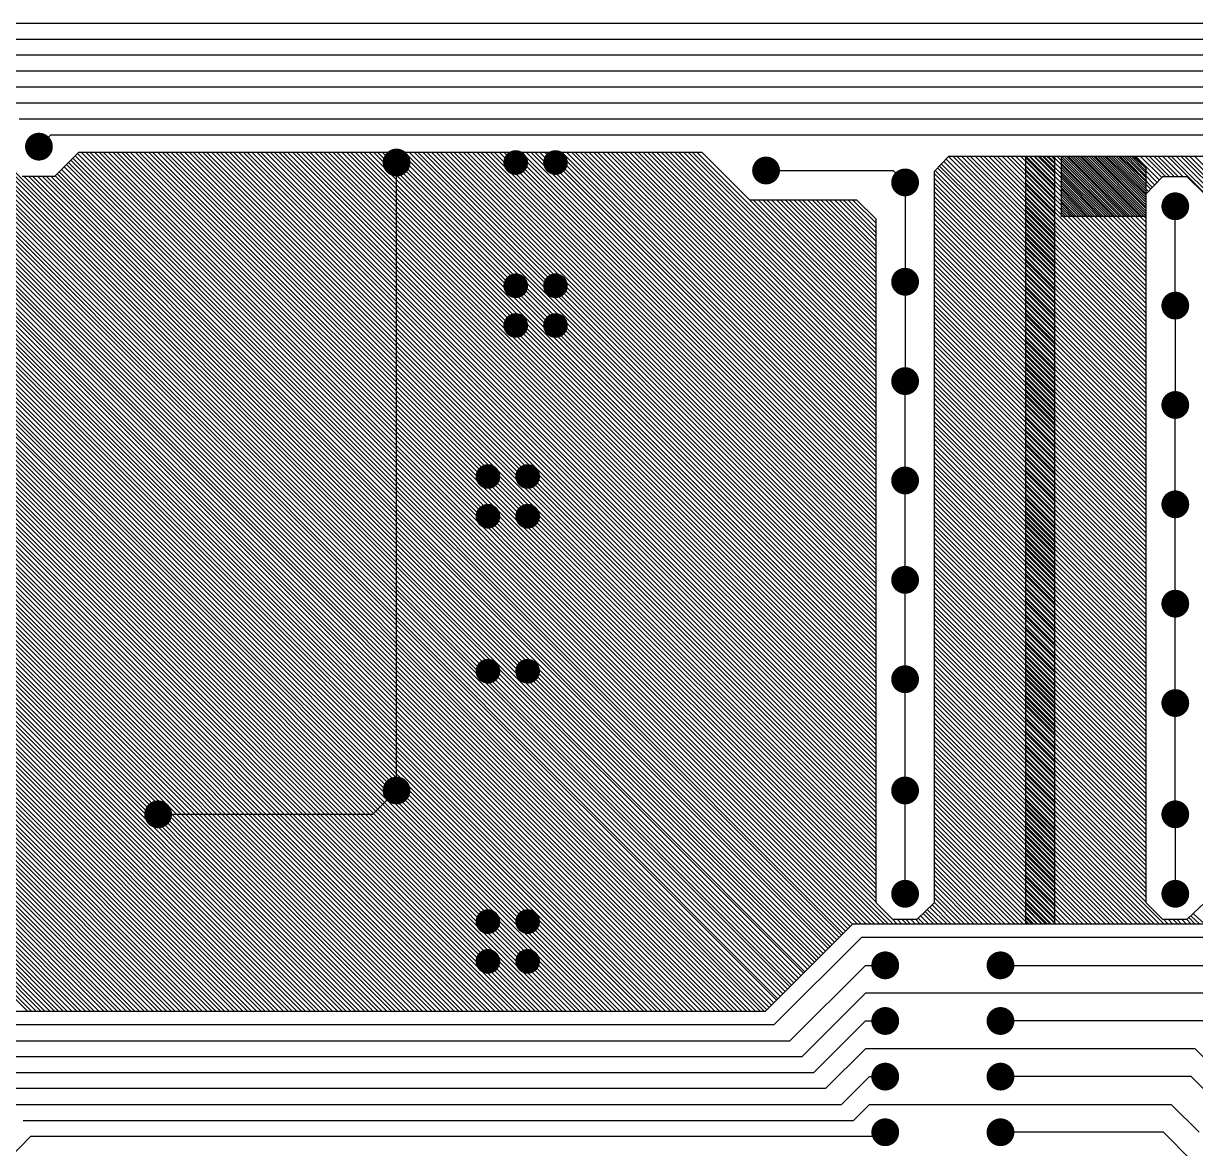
# Model space of a CAD drawing. Extents: x 295 to 953, y 10 to 290.
# Drawn here: x 560.7 to 622.5, y 133.6 to 192.9 of the extents above; entities that cross this region are included whole.
import ezdxf

# ---------------------------------------------------------------- set-up
doc = ezdxf.new("R2010")
doc.units = 0
doc.header["$LTSCALE"] = 5
doc.header["$MEASUREMENT"] = 0
doc.layers.get('0').update_dxf_attribs({"linetype": 'CONTINUOUS', "lineweight": 25})
doc.layers.add('ART02_PHO', color=2, linetype='CONTINUOUS')

msp = doc.modelspace()

# ---------------------------------------------------------------- linework, layer by layer
for points, const_width in [([(561.878, 186.422, -1), (561.145, 186.422, -1)], 0.733), ([(580.737, 185.584, -1), (580.004, 185.584, -1)], 0.733), ([(586.982, 185.584, -1), (586.332, 185.584, -1)], 0.65), ([(589.078, 185.584, -1), (588.428, 185.584, -1)], 0.65), ([(600.226, 185.165, -1), (599.492, 185.165, -1)], 0.733), ([(607.56, 184.536, -1), (606.826, 184.536, -1)], 0.733), ([(621.809, 183.279, -1), (621.076, 183.279, -1)], 0.733), ([(607.56, 179.297, -1), (606.826, 179.297, -1)], 0.733), ([(586.982, 179.088, -1), (586.332, 179.088, -1)], 0.65), ([(589.078, 179.088, -1), (588.428, 179.088, -1)], 0.65), ([(621.809, 178.04, -1), (621.076, 178.04, -1)], 0.733), ([(586.982, 176.992, -1), (586.332, 176.992, -1)], 0.65), ([(589.078, 176.992, -1), (588.428, 176.992, -1)], 0.65), ([(607.56, 174.059, -1), (606.826, 174.059, -1)], 0.733), ([(621.809, 172.801, -1), (621.076, 172.801, -1)], 0.733), ([(585.515, 169.03, -1), (584.866, 169.03, -1)], 0.65), ([(587.611, 169.03, -1), (586.961, 169.03, -1)], 0.65), ([(607.56, 168.82, -1), (606.826, 168.82, -1)], 0.733), ([(621.809, 167.563, -1), (621.076, 167.563, -1)], 0.733), ([(585.515, 166.934, -1), (584.866, 166.934, -1)], 0.65), ([(587.611, 166.934, -1), (586.961, 166.934, -1)], 0.65), ([(607.56, 163.581, -1), (606.826, 163.581, -1)], 0.733), ([(621.809, 162.324, -1), (621.076, 162.324, -1)], 0.733), ([(585.515, 158.762, -1), (584.866, 158.762, -1)], 0.65), ([(587.611, 158.762, -1), (586.961, 158.762, -1)], 0.65), ([(607.56, 158.342, -1), (606.826, 158.342, -1)], 0.733), ([(621.809, 157.085, -1), (621.076, 157.085, -1)], 0.733), ([(580.737, 152.475, -1), (580.004, 152.475, -1)], 0.733), ([(607.56, 152.475, -1), (606.826, 152.475, -1)], 0.733), ([(568.164, 151.218, -1), (567.431, 151.218, -1)], 0.733), ([(621.809, 151.218, -1), (621.076, 151.218, -1)], 0.733), ([(607.56, 147.027, -1), (606.826, 147.027, -1)], 0.733), ([(621.809, 147.027, -1), (621.076, 147.027, -1)], 0.733), ([(585.515, 145.56, -1), (584.866, 145.56, -1)], 0.65), ([(587.611, 145.56, -1), (586.961, 145.56, -1)], 0.65), ([(585.515, 143.464, -1), (584.866, 143.464, -1)], 0.65), ([(587.611, 143.464, -1), (586.961, 143.464, -1)], 0.65), ([(606.512, 143.255, -1), (605.779, 143.255, -1)], 0.733), ([(612.589, 143.255, -1), (611.856, 143.255, -1)], 0.733), ([(606.512, 140.321, -1), (605.779, 140.321, -1)], 0.733), ([(612.589, 140.321, -1), (611.856, 140.321, -1)], 0.733), ([(606.512, 137.387, -1), (605.779, 137.387, -1)], 0.733), ([(612.589, 137.387, -1), (611.856, 137.387, -1)], 0.733), ([(606.512, 134.454, -1), (605.779, 134.454, -1)], 0.733), ([(612.589, 134.454, -1), (611.856, 134.454, -1)], 0.733)]:
    msp.add_lwpolyline(points, format="xyb", close=True, dxfattribs=dict(const_width=const_width))
at = {"layer": 'ART02_PHO', "color": 7}
for p, q in [((663.562, 192.918), (557.32, 192.918)), ((663.981, 192.08), (557.739, 192.08)), ((664.4, 191.242), (558.158, 191.242)), ((664.819, 190.404), (558.578, 190.404)), ((665.238, 189.565), (558.997, 189.565)), ((559.416, 188.727), (665.658, 188.727)), ((560.463, 187.889), (658.742, 187.889)), ((561.511, 186.422), (562.14, 187.051)), ((562.14, 187.051), (657.276, 187.051)), ((601.703, 142.71), (558.242, 186.171)), ((601.829, 142.836), (558.326, 186.296)), ((562.349, 184.872), (563.607, 186.129)), ((563.607, 186.129), (596.464, 186.129)), ((604.427, 145.434), (563.732, 186.129)), ((604.679, 145.434), (563.984, 186.129)), ((604.888, 145.434), (564.193, 186.129)), ((605.14, 145.434), (564.445, 186.129)), ((605.391, 145.434), (564.696, 186.129)), ((605.601, 145.434), (564.906, 186.129)), ((605.852, 145.434), (565.157, 186.129)), ((606.103, 145.434), (565.409, 186.129)), ((606.313, 145.434), (565.618, 186.129)), ((606.564, 145.434), (565.87, 186.129)), ((605.642, 146.608), (566.079, 186.129)), ((605.642, 146.817), (566.331, 186.129)), ((605.642, 147.069), (566.582, 186.129)), ((605.642, 147.32), (566.792, 186.129)), ((605.642, 147.53), (567.043, 186.129)), ((605.642, 147.781), (567.295, 186.129)), ((605.642, 148.033), (567.504, 186.129)), ((605.642, 148.242), (567.756, 186.129)), ((605.642, 148.494), (568.007, 186.129)), ((605.642, 148.745), (568.217, 186.129)), ((605.642, 148.955), (568.468, 186.129)), ((605.642, 149.206), (568.72, 186.129)), ((605.642, 149.416), (568.929, 186.129)), ((605.642, 149.667), (569.181, 186.129)), ((605.642, 149.919), (569.432, 186.129)), ((605.642, 150.128), (569.642, 186.129)), ((605.642, 150.38), (569.893, 186.129)), ((605.642, 150.631), (570.145, 186.129)), ((605.642, 150.841), (570.354, 186.129)), ((605.642, 151.092), (570.606, 186.129)), ((605.642, 151.344), (570.857, 186.129)), ((605.642, 151.553), (571.067, 186.129)), ((605.642, 151.805), (571.318, 186.129)), ((605.642, 152.056), (571.57, 186.129)), ((605.642, 152.266), (571.779, 186.129)), ((605.642, 152.517), (572.031, 186.129)), ((605.642, 152.768), (572.282, 186.129)), ((605.642, 152.978), (572.492, 186.129)), ((605.642, 153.229), (572.743, 186.129)), ((605.642, 153.481), (572.995, 186.129)), ((605.642, 153.69), (573.204, 186.129)), ((605.642, 153.942), (573.456, 186.129)), ((605.642, 154.193), (573.707, 186.129)), ((605.642, 154.403), (573.917, 186.129)), ((605.642, 154.654), (574.168, 186.129)), ((605.642, 154.906), (574.378, 186.129)), ((605.642, 155.115), (574.629, 186.129)), ((605.642, 155.367), (574.881, 186.129)), ((605.642, 155.618), (575.09, 186.129)), ((605.642, 155.828), (575.342, 186.129)), ((605.642, 156.079), (575.593, 186.129)), ((605.642, 156.331), (575.803, 186.129)), ((605.642, 156.54), (576.054, 186.129)), ((605.642, 156.792), (576.305, 186.129)), ((605.642, 157.001), (576.515, 186.129)), ((605.642, 157.253), (576.766, 186.129)), ((605.642, 157.504), (577.018, 186.129)), ((605.642, 157.714), (577.227, 186.129)), ((605.642, 157.965), (577.479, 186.129)), ((605.642, 158.217), (577.73, 186.129)), ((605.642, 158.426), (577.94, 186.129)), ((605.642, 158.678), (578.191, 186.129)), ((605.642, 158.929), (578.443, 186.129)), ((605.642, 159.139), (578.652, 186.129)), ((605.642, 159.39), (578.904, 186.129)), ((605.642, 159.642), (579.155, 186.129)), ((605.642, 159.851), (579.365, 186.129)), ((605.642, 160.103), (579.616, 186.129)), ((605.642, 160.354), (579.868, 186.129)), ((605.642, 160.564), (580.077, 186.129)), ((605.642, 160.815), (580.329, 186.129)), ((605.642, 161.067), (580.58, 186.129)), ((605.642, 161.276), (580.79, 186.129)), ((605.642, 161.528), (581.041, 186.129)), ((605.642, 161.779), (581.293, 186.129)), ((605.642, 161.989), (581.502, 186.129)), ((605.642, 162.24), (581.754, 186.129)), ((605.642, 162.492), (581.963, 186.129)), ((605.642, 162.701), (582.215, 186.129)), ((605.642, 162.953), (582.466, 186.129)), ((605.642, 163.204), (582.676, 186.129)), ((605.642, 163.414), (582.927, 186.129)), ((605.642, 163.665), (583.179, 186.129)), ((605.642, 163.917), (583.388, 186.129)), ((605.642, 164.126), (583.64, 186.129)), ((605.642, 164.378), (583.891, 186.129)), ((605.642, 164.629), (584.101, 186.129)), ((605.642, 164.839), (584.352, 186.129)), ((605.642, 165.09), (584.604, 186.129)), ((605.642, 165.3), (584.813, 186.129)), ((605.642, 165.551), (585.065, 186.129)), ((605.642, 165.802), (585.316, 186.129)), ((605.642, 166.012), (585.526, 186.129)), ((605.642, 166.263), (585.777, 186.129)), ((605.642, 166.515), (586.029, 186.129)), ((605.642, 166.724), (586.238, 186.129)), ((605.642, 166.976), (586.49, 186.129)), ((605.642, 167.227), (586.741, 186.129)), ((605.642, 167.437), (586.951, 186.129)), ((605.642, 167.688), (587.202, 186.129)), ((605.642, 167.94), (587.454, 186.129)), ((605.642, 168.149), (587.663, 186.129)), ((605.642, 168.401), (587.915, 186.129)), ((605.642, 168.652), (588.166, 186.129)), ((605.642, 168.862), (588.376, 186.129)), ((605.642, 169.113), (588.627, 186.129)), ((605.642, 169.365), (588.878, 186.129)), ((605.642, 169.574), (589.088, 186.129)), ((605.642, 169.826), (589.339, 186.129)), ((605.642, 170.077), (589.591, 186.129)), ((605.642, 170.287), (589.8, 186.129)), ((605.642, 170.538), (590.052, 186.129)), ((605.642, 170.79), (590.261, 186.129)), ((605.642, 170.999), (590.513, 186.129)), ((605.642, 171.251), (590.764, 186.129)), ((605.642, 171.502), (590.974, 186.129)), ((605.642, 171.712), (591.225, 186.129)), ((605.642, 171.963), (591.477, 186.129)), ((605.642, 172.215), (591.686, 186.129)), ((605.642, 172.424), (591.938, 186.129)), ((605.642, 172.676), (592.189, 186.129)), ((605.642, 172.885), (592.399, 186.129)), ((605.642, 173.137), (592.65, 186.129)), ((605.642, 173.388), (592.902, 186.129)), ((605.642, 173.598), (593.111, 186.129)), ((605.642, 173.849), (593.363, 186.129)), ((605.642, 174.101), (593.614, 186.129)), ((605.642, 174.31), (593.824, 186.129)), ((605.642, 174.562), (594.075, 186.129)), ((605.642, 174.813), (594.327, 186.129)), ((605.642, 175.023), (594.536, 186.129)), ((605.642, 175.274), (594.788, 186.129)), ((605.642, 175.526), (595.039, 186.129)), ((605.642, 175.735), (595.249, 186.129)), ((605.642, 175.987), (595.5, 186.129)), ((605.642, 176.238), (595.752, 186.129)), ((605.642, 176.448), (595.961, 186.129)), ((605.642, 176.699), (596.213, 186.129)), ((605.642, 176.951), (596.464, 186.129)), ((596.464, 186.129), (598.979, 183.614)), ((600.99, 141.998), (557.53, 185.458)), ((601.116, 142.123), (557.614, 185.584)), ((601.2, 142.207), (557.739, 185.71)), ((601.326, 142.333), (557.865, 185.794)), ((601.451, 142.459), (557.991, 185.919)), ((601.577, 142.584), (558.117, 186.045)), ((601.912, 142.92), (559.374, 185.5)), ((602.038, 143.045), (559.625, 185.5)), ((602.164, 143.171), (559.835, 185.5)), ((603.715, 144.722), (562.978, 185.458)), ((603.84, 144.847), (563.062, 185.584)), ((603.924, 144.931), (563.188, 185.71)), ((604.05, 145.057), (563.313, 185.794)), ((604.176, 145.183), (563.439, 185.919)), ((604.301, 145.308), (563.565, 186.045)), ((580.371, 152.475), (580.371, 185.584)), ((608.744, 185.123), (609.498, 185.919)), ((615.072, 179.591), (609.121, 185.5)), ((615.072, 179.842), (609.247, 185.626)), ((615.072, 180.052), (609.372, 185.752)), ((609.498, 185.919), (615.072, 185.919)), ((615.072, 180.303), (609.498, 185.877)), ((615.072, 180.555), (609.708, 185.919)), ((615.072, 180.764), (609.917, 185.919)), ((615.072, 181.016), (610.169, 185.919)), ((615.072, 181.267), (610.42, 185.919)), ((615.072, 181.477), (610.63, 185.919)), ((615.072, 181.728), (610.881, 185.919)), ((615.072, 181.98), (611.133, 185.919)), ((615.072, 182.189), (611.342, 185.919)), ((615.072, 182.441), (611.594, 185.919)), ((615.072, 182.692), (611.845, 185.919)), ((615.072, 182.902), (612.055, 185.919)), ((615.072, 183.153), (612.306, 185.919)), ((615.072, 183.405), (612.558, 185.919)), ((615.072, 183.614), (612.767, 185.919)), ((615.072, 183.866), (613.019, 185.919)), ((615.072, 184.117), (613.27, 185.919)), ((615.072, 184.327), (613.48, 185.919)), ((619.892, 179.591), (613.563, 185.919)), ((613.563, 145.434), (613.563, 185.919)), ((613.563, 185.919), (619.305, 185.919)), ((619.892, 179.339), (613.563, 185.668)), ((615.072, 184.578), (613.731, 185.919)), ((619.892, 179.8), (613.773, 185.919)), ((615.072, 184.83), (613.983, 185.919)), ((619.892, 180.052), (614.024, 185.919)), ((615.072, 185.039), (614.192, 185.919)), ((619.892, 180.303), (614.276, 185.919)), ((615.072, 185.291), (614.444, 185.919)), ((619.892, 180.513), (614.485, 185.919)), ((615.072, 185.542), (614.653, 185.919)), ((619.892, 180.764), (614.737, 185.919)), ((615.072, 185.752), (614.905, 185.919)), ((619.892, 181.016), (614.988, 185.919)), ((615.072, 185.919), (615.072, 145.434)), ((619.892, 181.225), (615.198, 185.919)), ((619.892, 181.477), (615.449, 185.919)), ((615.449, 182.734), (615.449, 185.919)), ((615.449, 185.919), (625.131, 185.919)), ((618.509, 182.734), (615.449, 185.794)), ((618.257, 182.734), (615.449, 185.542)), ((618.76, 182.734), (615.575, 185.919)), ((619.892, 181.728), (615.701, 185.919)), ((618.97, 182.734), (615.785, 185.919)), ((619.892, 181.938), (615.91, 185.919)), ((619.221, 182.734), (616.036, 185.919)), ((619.892, 182.189), (616.162, 185.919)), ((619.473, 182.734), (616.288, 185.919)), ((619.892, 182.441), (616.413, 185.919)), ((619.682, 182.734), (616.497, 185.919)), ((619.892, 182.65), (616.623, 185.919)), ((619.892, 182.776), (616.749, 185.919)), ((619.892, 182.902), (616.874, 185.919)), ((619.892, 183.027), (617, 185.919)), ((619.892, 183.153), (617.126, 185.919)), ((619.892, 183.237), (617.21, 185.919)), ((619.892, 183.363), (617.335, 185.919)), ((619.892, 183.488), (617.461, 185.919)), ((619.892, 183.614), (617.587, 185.919)), ((619.892, 183.74), (617.713, 185.919)), ((619.892, 183.866), (617.796, 185.919)), ((619.892, 183.95), (617.922, 185.919)), ((619.892, 184.075), (618.048, 185.919)), ((620.018, 184.075), (618.174, 185.919)), ((619.892, 184.327), (618.299, 185.919)), ((620.143, 184.201), (618.425, 185.919)), ((619.892, 184.578), (618.509, 185.919)), ((620.227, 184.285), (618.635, 185.919)), ((619.892, 184.788), (618.76, 185.919)), ((620.353, 184.411), (618.886, 185.919)), ((619.892, 185.039), (619.012, 185.919)), ((620.479, 184.536), (619.137, 185.919)), ((619.892, 185.291), (619.221, 185.919)), ((619.305, 185.919), (619.892, 185.333)), ((620.604, 184.662), (619.347, 185.919)), ((620.73, 184.788), (619.598, 185.919)), ((620.94, 184.83), (619.85, 185.919)), ((621.149, 184.83), (620.059, 185.919)), ((621.401, 184.83), (620.311, 185.919)), ((621.61, 184.83), (620.521, 185.919)), ((621.862, 184.83), (620.772, 185.919)), ((623.999, 182.944), (621.023, 185.919)), ((624.209, 182.944), (621.233, 185.919)), ((624.46, 182.944), (621.484, 185.919)), ((624.712, 182.944), (621.736, 185.919)), ((624.921, 182.944), (621.945, 185.919)), ((625.131, 182.986), (622.197, 185.919)), ((625.131, 183.237), (622.448, 185.919)), ((600.404, 141.411), (556.901, 184.872)), ((600.488, 141.495), (557.027, 184.997)), ((600.613, 141.62), (557.153, 185.081)), ((600.739, 141.746), (557.278, 185.207)), ((600.865, 141.872), (557.404, 185.333)), ((560.631, 184.872), (562.349, 184.872)), ((602.29, 143.297), (560.715, 184.872)), ((602.415, 143.423), (560.966, 184.872)), ((602.541, 143.506), (561.176, 184.872)), ((602.625, 143.632), (561.427, 184.872)), ((602.751, 143.758), (561.679, 184.872)), ((602.876, 143.884), (561.888, 184.872)), ((603.002, 144.009), (562.14, 184.872)), ((603.128, 144.135), (562.391, 184.872)), ((603.254, 144.219), (562.475, 184.997)), ((603.337, 144.345), (562.601, 185.081)), ((603.463, 144.47), (562.727, 185.207)), ((603.589, 144.596), (562.852, 185.333)), ((599.859, 185.165), (606.564, 185.165)), ((606.564, 185.165), (607.193, 184.536)), ((608.744, 146.566), (608.744, 185.123)), ((615.072, 178.669), (608.744, 184.997)), ((615.072, 178.878), (608.786, 185.165)), ((615.072, 179.13), (608.911, 185.291)), ((615.072, 179.381), (608.995, 185.416)), ((619.892, 179.088), (613.563, 185.416)), ((619.892, 178.878), (613.563, 185.207)), ((619.892, 178.627), (613.563, 184.955)), ((618.048, 182.734), (615.449, 185.333)), ((617.796, 182.734), (615.449, 185.081)), ((617.545, 182.734), (615.449, 184.872)), ((619.892, 185.333), (619.892, 146.566)), ((599.775, 140.824), (556.314, 184.285)), ((599.901, 140.908), (556.44, 184.369)), ((600.027, 141.034), (556.566, 184.494)), ((600.152, 141.159), (556.692, 184.62)), ((600.278, 141.285), (556.817, 184.746)), ((607.193, 184.536), (607.193, 179.297)), ((615.072, 178.417), (608.744, 184.746)), ((615.072, 178.166), (608.744, 184.494)), ((615.072, 177.956), (608.744, 184.285)), ((619.892, 178.375), (613.563, 184.704)), ((619.892, 178.166), (613.563, 184.494)), ((619.892, 177.914), (613.563, 184.243)), ((617.335, 182.734), (615.449, 184.62)), ((617.084, 182.734), (615.449, 184.369)), ((620.772, 184.83), (619.892, 183.908)), ((622.071, 184.83), (620.772, 184.83)), ((622.993, 183.908), (622.071, 184.83)), ((598.602, 140.824), (555.728, 183.656)), ((598.853, 140.824), (555.853, 183.782)), ((599.063, 140.824), (555.979, 183.908)), ((599.314, 140.824), (556.105, 184.033)), ((599.566, 140.824), (556.189, 184.159)), ((598.979, 183.614), (604.637, 183.614)), ((605.642, 177.16), (599.188, 183.614)), ((605.642, 177.412), (599.44, 183.614)), ((605.642, 177.663), (599.691, 183.614)), ((605.642, 177.873), (599.901, 183.614)), ((605.642, 178.124), (600.152, 183.614)), ((605.642, 178.375), (600.404, 183.614)), ((605.642, 178.585), (600.613, 183.614)), ((605.642, 178.836), (600.865, 183.614)), ((605.642, 179.088), (601.074, 183.614)), ((605.642, 179.297), (601.326, 183.614)), ((605.642, 179.549), (601.577, 183.614)), ((605.642, 179.8), (601.787, 183.614)), ((605.642, 180.01), (602.038, 183.614)), ((605.642, 180.261), (602.29, 183.614)), ((605.642, 180.513), (602.499, 183.614)), ((605.642, 180.722), (602.751, 183.614)), ((605.642, 180.974), (603.002, 183.614)), ((605.642, 181.183), (603.212, 183.614)), ((605.642, 181.435), (603.463, 183.614)), ((605.642, 181.686), (603.715, 183.614)), ((605.642, 181.896), (603.924, 183.614)), ((605.642, 182.147), (604.176, 183.614)), ((605.642, 182.399), (604.427, 183.614)), ((604.637, 183.614), (605.642, 182.608)), ((615.072, 177.705), (608.744, 184.033)), ((615.072, 177.453), (608.744, 183.782)), ((619.892, 177.663), (613.563, 183.991)), ((619.892, 177.453), (613.563, 183.782)), ((616.832, 182.734), (615.449, 184.159)), ((616.623, 182.734), (615.449, 183.908)), ((616.371, 182.734), (615.449, 183.656)), ((619.892, 183.908), (619.892, 182.734)), ((597.428, 140.824), (555.141, 183.069)), ((597.638, 140.824), (555.267, 183.195)), ((597.889, 140.824), (555.392, 183.321)), ((598.141, 140.824), (555.518, 183.447)), ((598.35, 140.824), (555.602, 183.572)), ((615.072, 177.244), (608.744, 183.572)), ((615.072, 176.992), (608.744, 183.321)), ((615.072, 176.741), (608.744, 183.069)), ((619.892, 177.202), (613.563, 183.53)), ((619.892, 176.992), (613.563, 183.321)), ((619.892, 176.741), (613.563, 183.069)), ((616.12, 182.734), (615.449, 183.447)), ((615.91, 182.734), (615.449, 183.195)), ((621.443, 178.04), (621.443, 183.279)), ((596.213, 140.824), (554.554, 182.483)), ((596.464, 140.824), (554.68, 182.608)), ((596.716, 140.824), (554.806, 182.734)), ((596.925, 140.824), (554.889, 182.86)), ((597.177, 140.824), (555.015, 182.944)), ((605.642, 182.608), (605.642, 146.566)), ((615.072, 176.531), (608.744, 182.86)), ((615.072, 176.28), (608.744, 182.608)), ((619.892, 176.49), (613.563, 182.818)), ((619.892, 176.28), (613.563, 182.608)), ((615.659, 182.734), (615.449, 182.944)), ((619.892, 182.734), (615.449, 182.734)), ((594.83, 140.824), (553.842, 181.77)), ((595.039, 140.824), (553.967, 181.896)), ((595.291, 140.824), (554.093, 182.022)), ((595.5, 140.824), (554.177, 182.147)), ((595.752, 140.824), (554.303, 182.273)), ((596.003, 140.824), (554.428, 182.357)), ((615.072, 176.029), (608.744, 182.357)), ((615.072, 175.819), (608.744, 182.147)), ((615.072, 175.568), (608.744, 181.896)), ((619.892, 176.029), (613.563, 182.357)), ((619.892, 175.777), (613.563, 182.105)), ((619.892, 175.568), (613.563, 181.896)), ((593.614, 140.824), (553.255, 181.183)), ((593.866, 140.824), (553.381, 181.309)), ((594.117, 140.824), (553.465, 181.435)), ((594.327, 140.824), (553.59, 181.561)), ((594.578, 140.824), (553.716, 181.644)), ((615.072, 175.316), (608.744, 181.644)), ((615.072, 175.106), (608.744, 181.435)), ((615.072, 174.855), (608.744, 181.183)), ((619.892, 175.316), (613.563, 181.644)), ((619.892, 175.065), (613.563, 181.393)), ((619.892, 174.855), (613.563, 181.183)), ((592.441, 140.824), (552.668, 180.597)), ((592.692, 140.824), (552.752, 180.722)), ((592.902, 140.824), (552.878, 180.848)), ((593.153, 140.824), (553.003, 180.932)), ((593.405, 140.824), (553.129, 181.058)), ((615.072, 174.604), (608.744, 180.932)), ((615.072, 174.394), (608.744, 180.722)), ((619.892, 174.604), (613.563, 180.932)), ((619.892, 174.352), (613.563, 180.681)), ((591.267, 140.824), (552.081, 180.01)), ((591.477, 140.824), (552.165, 180.136)), ((591.728, 140.824), (552.291, 180.22)), ((591.98, 140.824), (552.417, 180.345)), ((592.189, 140.824), (552.542, 180.471)), ((615.072, 174.143), (608.744, 180.471)), ((615.072, 173.891), (608.744, 180.22)), ((615.072, 173.682), (608.744, 180.01)), ((619.892, 174.143), (613.563, 180.471)), ((619.892, 173.891), (613.563, 180.22)), ((619.892, 173.64), (613.563, 179.968)), ((591.016, 140.824), (551.956, 179.884)), ((590.764, 140.824), (551.956, 179.633)), ((590.555, 140.824), (551.956, 179.423)), ((607.193, 179.297), (607.193, 174.059)), ((615.072, 173.43), (608.744, 179.759)), ((615.072, 173.179), (608.744, 179.507)), ((615.072, 172.969), (608.744, 179.297)), ((619.892, 173.43), (613.563, 179.759)), ((619.892, 173.179), (613.563, 179.507)), ((590.303, 140.824), (551.956, 179.172)), ((590.052, 140.824), (551.956, 178.92)), ((589.842, 140.824), (551.956, 178.711)), ((615.072, 172.718), (608.744, 179.046)), ((615.072, 172.466), (608.744, 178.795)), ((619.892, 172.927), (613.563, 179.256)), ((619.892, 172.718), (613.563, 179.046)), ((619.892, 172.466), (613.563, 178.795)), ((589.591, 140.824), (551.956, 178.459)), ((589.339, 140.824), (551.956, 178.25)), ((615.072, 172.257), (608.744, 178.585)), ((615.072, 172.005), (608.744, 178.334)), ((615.072, 171.754), (608.744, 178.082)), ((619.892, 172.215), (613.563, 178.543)), ((619.892, 172.005), (613.563, 178.334)), ((619.892, 171.754), (613.563, 178.082)), ((621.443, 178.04), (621.443, 172.801)), ((589.13, 140.824), (551.956, 177.998)), ((588.878, 140.824), (551.956, 177.747)), ((588.627, 140.824), (551.956, 177.537)), ((615.072, 171.544), (608.744, 177.873)), ((615.072, 171.293), (608.744, 177.621)), ((619.892, 171.502), (613.563, 177.831)), ((619.892, 171.293), (613.563, 177.621)), ((588.417, 140.824), (551.956, 177.286)), ((588.166, 140.824), (551.956, 177.034)), ((587.915, 140.824), (551.956, 176.825)), ((615.072, 171.083), (608.744, 177.412)), ((615.072, 170.832), (608.744, 177.16)), ((615.072, 170.58), (608.744, 176.909)), ((619.892, 171.041), (613.563, 177.37)), ((619.892, 170.79), (613.563, 177.118)), ((619.892, 170.58), (613.563, 176.909)), ((587.705, 140.824), (551.956, 176.573)), ((587.454, 140.824), (551.956, 176.322)), ((615.072, 170.371), (608.744, 176.699)), ((615.072, 170.119), (608.744, 176.448)), ((615.072, 169.868), (608.744, 176.196)), ((619.892, 170.329), (613.563, 176.657)), ((619.892, 170.077), (613.563, 176.406)), ((619.892, 169.868), (613.563, 176.196)), ((587.202, 140.824), (551.956, 176.112)), ((586.993, 140.824), (551.956, 175.861)), ((586.741, 140.824), (551.956, 175.609)), ((615.072, 169.658), (608.744, 175.987)), ((615.072, 169.407), (608.744, 175.735)), ((619.892, 169.616), (613.563, 175.945)), ((619.892, 169.407), (613.563, 175.735)), ((586.531, 140.824), (551.956, 175.4)), ((586.28, 140.824), (551.956, 175.148)), ((615.072, 169.155), (608.744, 175.484)), ((615.072, 168.946), (608.744, 175.274)), ((615.072, 168.694), (608.744, 175.023)), ((619.892, 169.155), (613.563, 175.484)), ((619.892, 168.904), (613.563, 175.232)), ((619.892, 168.694), (613.563, 175.023)), ((586.029, 140.824), (551.956, 174.897)), ((585.819, 140.824), (551.956, 174.687)), ((585.568, 140.824), (551.956, 174.436)), ((615.072, 168.443), (608.744, 174.771)), ((615.072, 168.233), (608.744, 174.562)), ((619.892, 168.443), (613.563, 174.771)), ((619.892, 168.191), (613.563, 174.52)), ((585.316, 140.824), (551.956, 174.184)), ((585.107, 140.824), (551.956, 173.975)), ((584.855, 140.824), (551.956, 173.723)), ((607.193, 168.82), (607.193, 174.059)), ((615.072, 167.982), (608.744, 174.31)), ((615.072, 167.73), (608.744, 174.059)), ((615.072, 167.521), (608.744, 173.849)), ((619.892, 167.982), (613.563, 174.31)), ((619.892, 167.73), (613.563, 174.059)), ((619.892, 167.479), (613.563, 173.807)), ((584.604, 140.824), (551.956, 173.472)), ((584.394, 140.824), (551.956, 173.262)), ((615.072, 167.269), (608.744, 173.598)), ((615.072, 167.018), (608.744, 173.346)), ((615.072, 166.808), (608.744, 173.137)), ((619.892, 167.269), (613.563, 173.598)), ((619.892, 167.018), (613.563, 173.346)), ((619.892, 166.766), (613.563, 173.095)), ((584.143, 140.824), (551.956, 173.011)), ((583.891, 140.824), (551.956, 172.76)), ((583.682, 140.824), (551.956, 172.55)), ((615.072, 166.557), (608.744, 172.885)), ((615.072, 166.305), (608.744, 172.634)), ((619.892, 166.557), (613.563, 172.885)), ((619.892, 166.305), (613.563, 172.634)), ((621.443, 167.563), (621.443, 172.801)), ((583.43, 140.824), (551.956, 172.299)), ((583.179, 140.824), (551.956, 172.047)), ((615.072, 166.096), (608.744, 172.424)), ((615.072, 165.844), (608.744, 172.173)), ((615.072, 165.593), (608.744, 171.921)), ((619.892, 166.054), (613.563, 172.382)), ((619.892, 165.844), (613.563, 172.173)), ((619.892, 165.593), (613.563, 171.921)), ((582.969, 140.824), (551.956, 171.838)), ((582.718, 140.824), (551.956, 171.586)), ((582.466, 140.824), (551.956, 171.335)), ((615.072, 165.383), (608.744, 171.712)), ((615.072, 165.132), (608.744, 171.46)), ((619.892, 165.341), (613.563, 171.67)), ((619.892, 165.132), (613.563, 171.46)), ((582.257, 140.824), (551.956, 171.125)), ((582.005, 140.824), (551.956, 170.874)), ((581.754, 140.824), (551.956, 170.622)), ((615.072, 164.88), (608.744, 171.209)), ((615.072, 164.671), (608.744, 170.999)), ((615.072, 164.419), (608.744, 170.748)), ((619.892, 164.88), (613.563, 171.209)), ((619.892, 164.629), (613.563, 170.957)), ((619.892, 164.419), (613.563, 170.748)), ((581.544, 140.824), (551.956, 170.413)), ((581.293, 140.824), (551.956, 170.161)), ((615.072, 164.168), (608.744, 170.496)), ((615.072, 163.958), (608.744, 170.287)), ((615.072, 163.707), (608.744, 170.035)), ((619.892, 164.168), (613.563, 170.496)), ((619.892, 163.917), (613.563, 170.245)), ((619.892, 163.707), (613.563, 170.035)), ((581.041, 140.824), (551.956, 169.952)), ((580.832, 140.824), (551.956, 169.7)), ((580.58, 140.824), (551.956, 169.449)), ((615.072, 163.456), (608.744, 169.784)), ((615.072, 163.246), (608.744, 169.574)), ((619.892, 163.456), (613.563, 169.784)), ((619.892, 163.204), (613.563, 169.532)), ((580.329, 140.824), (551.956, 169.239)), ((580.119, 140.824), (551.956, 168.988)), ((607.193, 163.581), (607.193, 168.82)), ((615.072, 162.995), (608.744, 169.323)), ((615.072, 162.785), (608.744, 169.113)), ((615.072, 162.533), (608.744, 168.862)), ((619.892, 162.995), (613.563, 169.323)), ((619.892, 162.743), (613.563, 169.071)), ((619.892, 162.492), (613.563, 168.82)), ((579.868, 140.824), (551.956, 168.736)), ((579.616, 140.824), (551.956, 168.527)), ((579.407, 140.824), (551.956, 168.275)), ((615.072, 162.282), (608.744, 168.61)), ((615.072, 162.072), (608.744, 168.401)), ((615.072, 161.821), (608.744, 168.149)), ((619.892, 162.282), (613.563, 168.61)), ((619.892, 162.031), (613.563, 168.359)), ((579.155, 140.824), (551.956, 168.024)), ((578.904, 140.824), (551.956, 167.814)), ((578.694, 140.824), (551.956, 167.563)), ((615.072, 161.57), (608.744, 167.898)), ((615.072, 161.36), (608.744, 167.688)), ((619.892, 161.779), (613.563, 168.108)), ((619.892, 161.57), (613.563, 167.898)), ((619.892, 161.318), (613.563, 167.647)), ((621.443, 162.324), (621.443, 167.563)), ((578.443, 140.824), (551.956, 167.311)), ((578.233, 140.824), (551.956, 167.102)), ((615.072, 161.109), (608.744, 167.437)), ((615.072, 160.857), (608.744, 167.186)), ((615.072, 160.648), (608.744, 166.976)), ((619.892, 161.109), (613.563, 167.437)), ((619.892, 160.857), (613.563, 167.186)), ((619.892, 160.606), (613.563, 166.934)), ((577.982, 140.824), (551.956, 166.85)), ((577.73, 140.824), (551.956, 166.599)), ((577.521, 140.824), (551.956, 166.389)), ((615.072, 160.396), (608.744, 166.724)), ((615.072, 160.145), (608.744, 166.473)), ((619.892, 160.396), (613.563, 166.724)), ((619.892, 160.145), (613.563, 166.473)), ((577.269, 140.824), (551.956, 166.138)), ((577.018, 140.824), (551.956, 165.886)), ((576.808, 140.824), (551.956, 165.677)), ((615.072, 159.935), (608.744, 166.263)), ((615.072, 159.684), (608.744, 166.012)), ((615.072, 159.432), (608.744, 165.761)), ((619.892, 159.893), (613.563, 166.222)), ((619.892, 159.684), (613.563, 166.012)), ((619.892, 159.432), (613.563, 165.761)), ((576.557, 140.824), (551.956, 165.425)), ((576.305, 140.824), (551.956, 165.174)), ((615.072, 159.223), (608.744, 165.551)), ((615.072, 158.971), (608.744, 165.3)), ((619.892, 159.181), (613.563, 165.509)), ((619.892, 158.971), (613.563, 165.3)), ((576.096, 140.824), (551.956, 164.964)), ((575.844, 140.824), (551.956, 164.713)), ((575.593, 140.824), (551.956, 164.461)), ((615.072, 158.72), (608.744, 165.048)), ((615.072, 158.51), (608.744, 164.839)), ((615.072, 158.259), (608.744, 164.587)), ((619.892, 158.72), (613.563, 165.048)), ((619.892, 158.468), (613.563, 164.797)), ((619.892, 158.259), (613.563, 164.587)), ((575.383, 140.824), (551.956, 164.252)), ((575.132, 140.824), (551.956, 164)), ((615.072, 158.007), (608.744, 164.336)), ((615.072, 157.798), (608.744, 164.126)), ((615.072, 157.546), (608.744, 163.875)), ((619.892, 158.007), (613.563, 164.336)), ((619.892, 157.756), (613.563, 164.084)), ((619.892, 157.546), (613.563, 163.875)), ((574.881, 140.824), (551.956, 163.749)), ((574.671, 140.824), (551.956, 163.539)), ((574.42, 140.824), (551.956, 163.288)), ((607.193, 158.342), (607.193, 163.581)), ((615.072, 157.295), (608.744, 163.623)), ((615.072, 157.085), (608.744, 163.414)), ((619.892, 157.295), (613.563, 163.623)), ((619.892, 157.043), (613.563, 163.372)), ((574.168, 140.824), (551.956, 163.036)), ((573.958, 140.824), (551.956, 162.827)), ((615.072, 156.834), (608.744, 163.162)), ((615.072, 156.582), (608.744, 162.911)), ((615.072, 156.373), (608.744, 162.701)), ((619.892, 156.834), (613.563, 163.162)), ((619.892, 156.582), (613.563, 162.911)), ((619.892, 156.331), (613.563, 162.659)), ((573.707, 140.824), (551.956, 162.575)), ((573.456, 140.824), (551.956, 162.324)), ((573.246, 140.824), (551.956, 162.114)), ((615.072, 156.121), (608.744, 162.45)), ((615.072, 155.87), (608.744, 162.198)), ((615.072, 155.66), (608.744, 161.989)), ((619.892, 156.121), (613.563, 162.45)), ((619.892, 155.87), (613.563, 162.198)), ((621.443, 157.085), (621.443, 162.324)), ((572.995, 140.824), (551.956, 161.863)), ((572.743, 140.824), (551.956, 161.653)), ((572.534, 140.824), (551.956, 161.402)), ((615.072, 155.409), (608.744, 161.737)), ((615.072, 155.199), (608.744, 161.528)), ((619.892, 155.618), (613.563, 161.947)), ((619.892, 155.409), (613.563, 161.737)), ((619.892, 155.157), (613.563, 161.486)), ((572.282, 140.824), (551.956, 161.15)), ((572.031, 140.824), (551.956, 160.941)), ((615.072, 154.948), (608.744, 161.276)), ((615.072, 154.696), (608.744, 161.025)), ((615.072, 154.487), (608.744, 160.815)), ((619.892, 154.906), (613.563, 161.234)), ((619.892, 154.696), (613.563, 161.025)), ((619.892, 154.445), (613.563, 160.773)), ((571.821, 140.824), (551.956, 160.689)), ((571.57, 140.824), (551.956, 160.438)), ((571.318, 140.824), (551.956, 160.228)), ((615.072, 154.235), (608.744, 160.564)), ((615.072, 153.984), (608.744, 160.312)), ((619.892, 154.193), (613.563, 160.522)), ((619.892, 153.984), (613.563, 160.312)), ((571.109, 140.824), (551.956, 159.977)), ((570.857, 140.824), (551.956, 159.726)), ((570.648, 140.824), (551.956, 159.516)), ((615.072, 153.774), (608.744, 160.103)), ((615.072, 153.523), (608.744, 159.851)), ((615.072, 153.271), (608.744, 159.6)), ((619.892, 153.732), (613.563, 160.061)), ((619.892, 153.481), (613.563, 159.809)), ((619.892, 153.271), (613.563, 159.6)), ((570.396, 140.824), (551.956, 159.265)), ((570.145, 140.824), (551.956, 159.013)), ((615.072, 153.062), (608.744, 159.39)), ((615.072, 152.81), (608.744, 159.139)), ((615.072, 152.559), (608.744, 158.887)), ((619.892, 153.02), (613.563, 159.348)), ((619.892, 152.81), (613.563, 159.139)), ((619.892, 152.559), (613.563, 158.887)), ((569.935, 140.824), (551.956, 158.804)), ((569.684, 140.824), (551.956, 158.552)), ((569.432, 140.824), (551.956, 158.301)), ((607.193, 152.475), (607.193, 158.342)), ((615.072, 152.349), (608.744, 158.678)), ((615.072, 152.098), (608.744, 158.426)), ((619.892, 152.307), (613.563, 158.636)), ((619.892, 152.098), (613.563, 158.426)), ((569.223, 140.824), (551.956, 158.091)), ((568.971, 140.824), (551.956, 157.84)), ((615.072, 151.846), (608.744, 158.175)), ((615.072, 151.637), (608.744, 157.965)), ((615.072, 151.385), (608.744, 157.714)), ((619.892, 151.846), (613.563, 158.175)), ((619.892, 151.595), (613.563, 157.923)), ((619.892, 151.385), (613.563, 157.714)), ((568.72, 140.824), (551.956, 157.588)), ((568.51, 140.824), (551.956, 157.379)), ((568.259, 140.824), (551.956, 157.127)), ((615.072, 151.134), (608.744, 157.462)), ((615.072, 150.924), (608.744, 157.253)), ((619.892, 151.134), (613.563, 157.462)), ((619.892, 150.883), (613.563, 157.211)), ((621.443, 151.218), (621.443, 157.085)), ((568.007, 140.824), (551.956, 156.876)), ((567.798, 140.824), (551.956, 156.666)), ((567.546, 140.824), (551.956, 156.415)), ((615.072, 150.673), (608.744, 157.001)), ((615.072, 150.422), (608.744, 156.75)), ((615.072, 150.212), (608.744, 156.54)), ((619.892, 150.673), (613.563, 157.001)), ((619.892, 150.422), (613.563, 156.75)), ((619.892, 150.17), (613.563, 156.498)), ((567.295, 140.824), (551.956, 156.163)), ((567.085, 140.824), (551.956, 155.954)), ((615.072, 149.96), (608.744, 156.289)), ((615.072, 149.709), (608.744, 156.037)), ((615.072, 149.499), (608.744, 155.828)), ((619.892, 149.96), (613.563, 156.289)), ((619.892, 149.709), (613.563, 156.037)), ((619.892, 149.458), (613.563, 155.786)), ((566.834, 140.824), (551.956, 155.702)), ((566.582, 140.824), (551.956, 155.451)), ((566.373, 140.824), (551.956, 155.241)), ((615.072, 149.248), (608.744, 155.576)), ((615.072, 148.997), (608.744, 155.325)), ((619.892, 149.248), (613.563, 155.576)), ((619.892, 148.997), (613.563, 155.325)), ((566.121, 140.824), (551.956, 154.99)), ((565.87, 140.824), (551.956, 154.738)), ((615.072, 148.787), (608.744, 155.115)), ((615.072, 148.536), (608.744, 154.864)), ((615.072, 148.284), (608.744, 154.613)), ((619.892, 148.745), (613.563, 155.074)), ((619.892, 148.536), (613.563, 154.864)), ((619.892, 148.284), (613.563, 154.613)), ((565.66, 140.824), (551.956, 154.529)), ((565.409, 140.824), (551.956, 154.277)), ((565.157, 140.824), (551.956, 154.068)), ((615.072, 148.075), (608.744, 154.403)), ((615.072, 147.823), (608.744, 154.151)), ((619.892, 148.033), (613.563, 154.361)), ((619.892, 147.823), (613.563, 154.151)), ((564.948, 140.824), (551.956, 153.816)), ((564.696, 140.824), (551.956, 153.565)), ((564.445, 140.824), (551.956, 153.355)), ((615.072, 147.572), (608.744, 153.9)), ((615.072, 147.362), (608.744, 153.69)), ((615.072, 147.111), (608.744, 153.439)), ((619.892, 147.572), (613.563, 153.9)), ((619.892, 147.32), (613.563, 153.649)), ((619.892, 147.111), (613.563, 153.439)), ((564.235, 140.824), (551.956, 153.104)), ((563.984, 140.824), (551.956, 152.852)), ((615.072, 146.901), (608.744, 153.229)), ((615.072, 146.65), (608.744, 152.978)), ((615.072, 146.398), (608.744, 152.727)), ((619.892, 146.859), (613.563, 153.188)), ((619.892, 146.608), (613.563, 152.936)), ((620.856, 145.434), (613.563, 152.727)), ((563.732, 140.824), (551.956, 152.643)), ((563.523, 140.824), (551.956, 152.391)), ((563.271, 140.824), (551.956, 152.14)), ((579.113, 151.218), (580.371, 152.475)), ((607.193, 147.027), (607.193, 152.475)), ((615.072, 146.189), (608.744, 152.517)), ((615.072, 145.937), (608.744, 152.266)), ((620.604, 145.434), (613.563, 152.475)), ((620.353, 145.434), (613.563, 152.224)), ((563.02, 140.824), (551.956, 151.93)), ((562.81, 140.824), (551.956, 151.679)), ((615.072, 145.686), (608.744, 152.014)), ((615.072, 145.476), (608.744, 151.805)), ((614.863, 145.434), (608.744, 151.553)), ((620.143, 145.434), (613.563, 152.014)), ((619.892, 145.434), (613.563, 151.763)), ((619.64, 145.434), (613.563, 151.553)), ((562.559, 140.824), (551.956, 151.427)), ((562.349, 140.824), (551.956, 151.218)), ((562.098, 140.824), (551.956, 150.966)), ((567.798, 151.218), (579.113, 151.218)), ((614.611, 145.434), (608.744, 151.302)), ((614.402, 145.434), (608.744, 151.092)), ((614.15, 145.434), (608.744, 150.841)), ((619.431, 145.434), (613.563, 151.302)), ((619.179, 145.434), (613.563, 151.05)), ((618.928, 145.434), (613.563, 150.841)), ((621.443, 151.218), (621.443, 147.027)), ((561.847, 140.824), (551.956, 150.715)), ((561.637, 140.824), (551.956, 150.505)), ((561.385, 140.824), (551.956, 150.254)), ((613.899, 145.434), (608.744, 150.589)), ((613.689, 145.434), (608.744, 150.38)), ((618.718, 145.434), (613.563, 150.589)), ((618.467, 145.434), (613.563, 150.338)), ((561.134, 140.824), (551.956, 150.002)), ((560.924, 140.824), (551.956, 149.793)), ((613.438, 145.434), (608.744, 150.128)), ((613.186, 145.434), (608.744, 149.877)), ((612.977, 145.434), (608.744, 149.667)), ((618.215, 145.434), (613.563, 150.128)), ((618.006, 145.434), (613.563, 149.877)), ((617.754, 145.434), (613.563, 149.625)), ((612.725, 145.434), (608.744, 149.416)), ((612.474, 145.434), (608.744, 149.164)), ((617.503, 145.434), (613.563, 149.416)), ((617.293, 145.434), (613.563, 149.164)), ((612.264, 145.434), (608.744, 148.955)), ((612.013, 145.434), (608.744, 148.703)), ((611.761, 145.434), (608.744, 148.452)), ((617.042, 145.434), (613.563, 148.913)), ((616.832, 145.434), (613.563, 148.703)), ((616.581, 145.434), (613.563, 148.452)), ((611.552, 145.434), (608.744, 148.242)), ((611.3, 145.434), (608.744, 147.991)), ((616.33, 145.434), (613.563, 148.2)), ((616.12, 145.434), (613.563, 147.991)), ((611.049, 145.434), (608.744, 147.739)), ((610.839, 145.434), (608.744, 147.53)), ((610.588, 145.434), (608.744, 147.278)), ((615.868, 145.434), (613.563, 147.739)), ((615.617, 145.434), (613.563, 147.488)), ((615.407, 145.434), (613.563, 147.278)), ((605.642, 146.566), (606.523, 145.686)), ((607.822, 145.686), (608.744, 146.566)), ((610.336, 145.434), (608.744, 147.027)), ((610.127, 145.434), (608.744, 146.817)), ((609.875, 145.434), (608.744, 146.566)), ((615.156, 145.434), (613.563, 147.027)), ((614.905, 145.434), (613.563, 146.775)), ((614.695, 145.434), (613.563, 146.566)), ((619.892, 146.566), (620.772, 145.686)), ((622.071, 145.686), (622.993, 146.566)), ((608.702, 145.434), (608.157, 145.979)), ((608.911, 145.434), (608.241, 146.105)), ((609.163, 145.434), (608.367, 146.189)), ((609.414, 145.434), (608.492, 146.314)), ((609.624, 145.434), (608.618, 146.44)), ((614.444, 145.434), (613.563, 146.314)), ((614.192, 145.434), (613.563, 146.063)), ((622.993, 145.434), (622.406, 145.979)), ((604.427, 145.434), (599.817, 140.824)), ((615.072, 145.434), (604.427, 145.434)), ((606.774, 145.434), (606.523, 145.686)), ((606.523, 145.686), (607.822, 145.686)), ((607.025, 145.434), (606.774, 145.686)), ((607.277, 145.434), (607.025, 145.686)), ((607.486, 145.434), (607.235, 145.686)), ((607.738, 145.434), (607.486, 145.686)), ((607.989, 145.434), (607.738, 145.686)), ((608.199, 145.434), (607.906, 145.728)), ((608.45, 145.434), (608.031, 145.853)), ((613.983, 145.434), (613.563, 145.853)), ((613.731, 145.434), (613.563, 145.602)), ((625.214, 145.434), (613.563, 145.434)), ((620.772, 145.686), (622.071, 145.686)), ((621.065, 145.434), (620.814, 145.686)), ((621.317, 145.434), (621.065, 145.686)), ((621.568, 145.434), (621.317, 145.686)), ((621.778, 145.434), (621.526, 145.686)), ((622.029, 145.434), (621.778, 145.686)), ((622.281, 145.434), (622.029, 145.686)), ((622.49, 145.434), (622.155, 145.769)), ((622.742, 145.434), (622.281, 145.853)), ((604.888, 144.722), (600.278, 140.112)), ((624.586, 144.722), (604.888, 144.722)), ((601.116, 139.273), (605.098, 143.255)), ((605.098, 143.255), (606.145, 143.255)), ((612.222, 143.255), (623.538, 143.255)), ((605.098, 141.788), (601.745, 138.435)), ((623.328, 141.788), (605.098, 141.788)), ((599.817, 140.824), (557.697, 140.824)), ((600.278, 140.112), (558.158, 140.112)), ((602.373, 137.597), (605.098, 140.321)), ((605.098, 140.321), (606.145, 140.321)), ((623.328, 140.321), (612.222, 140.321)), ((558.578, 139.273), (601.116, 139.273)), ((605.098, 138.854), (603.002, 136.759)), ((622.49, 138.854), (605.098, 138.854)), ((623.957, 137.387), (622.49, 138.854)), ((601.745, 138.435), (558.997, 138.435)), ((559.416, 137.597), (602.373, 137.597)), ((603.84, 135.921), (605.307, 137.387)), ((605.307, 137.387), (606.145, 137.387)), ((622.281, 137.387), (612.222, 137.387)), ((623.748, 135.921), (622.281, 137.387)), ((603.002, 136.759), (559.835, 136.759)), ((560.254, 135.921), (603.84, 135.921)), ((604.469, 135.082), (605.307, 135.921)), ((605.307, 135.921), (621.233, 135.921)), ((621.233, 135.921), (622.7, 134.454)), ((560.673, 135.082), (604.469, 135.082)), ((558.787, 131.897), (561.092, 134.244)), ((561.092, 134.244), (605.936, 134.244)), ((605.936, 134.244), (606.145, 134.454)), ((620.814, 134.454), (612.222, 134.454)), ((622.281, 132.987), (620.814, 134.454))]:
    msp.add_line(p, q, dxfattribs=at)

doc.saveas('drawing.dxf')
